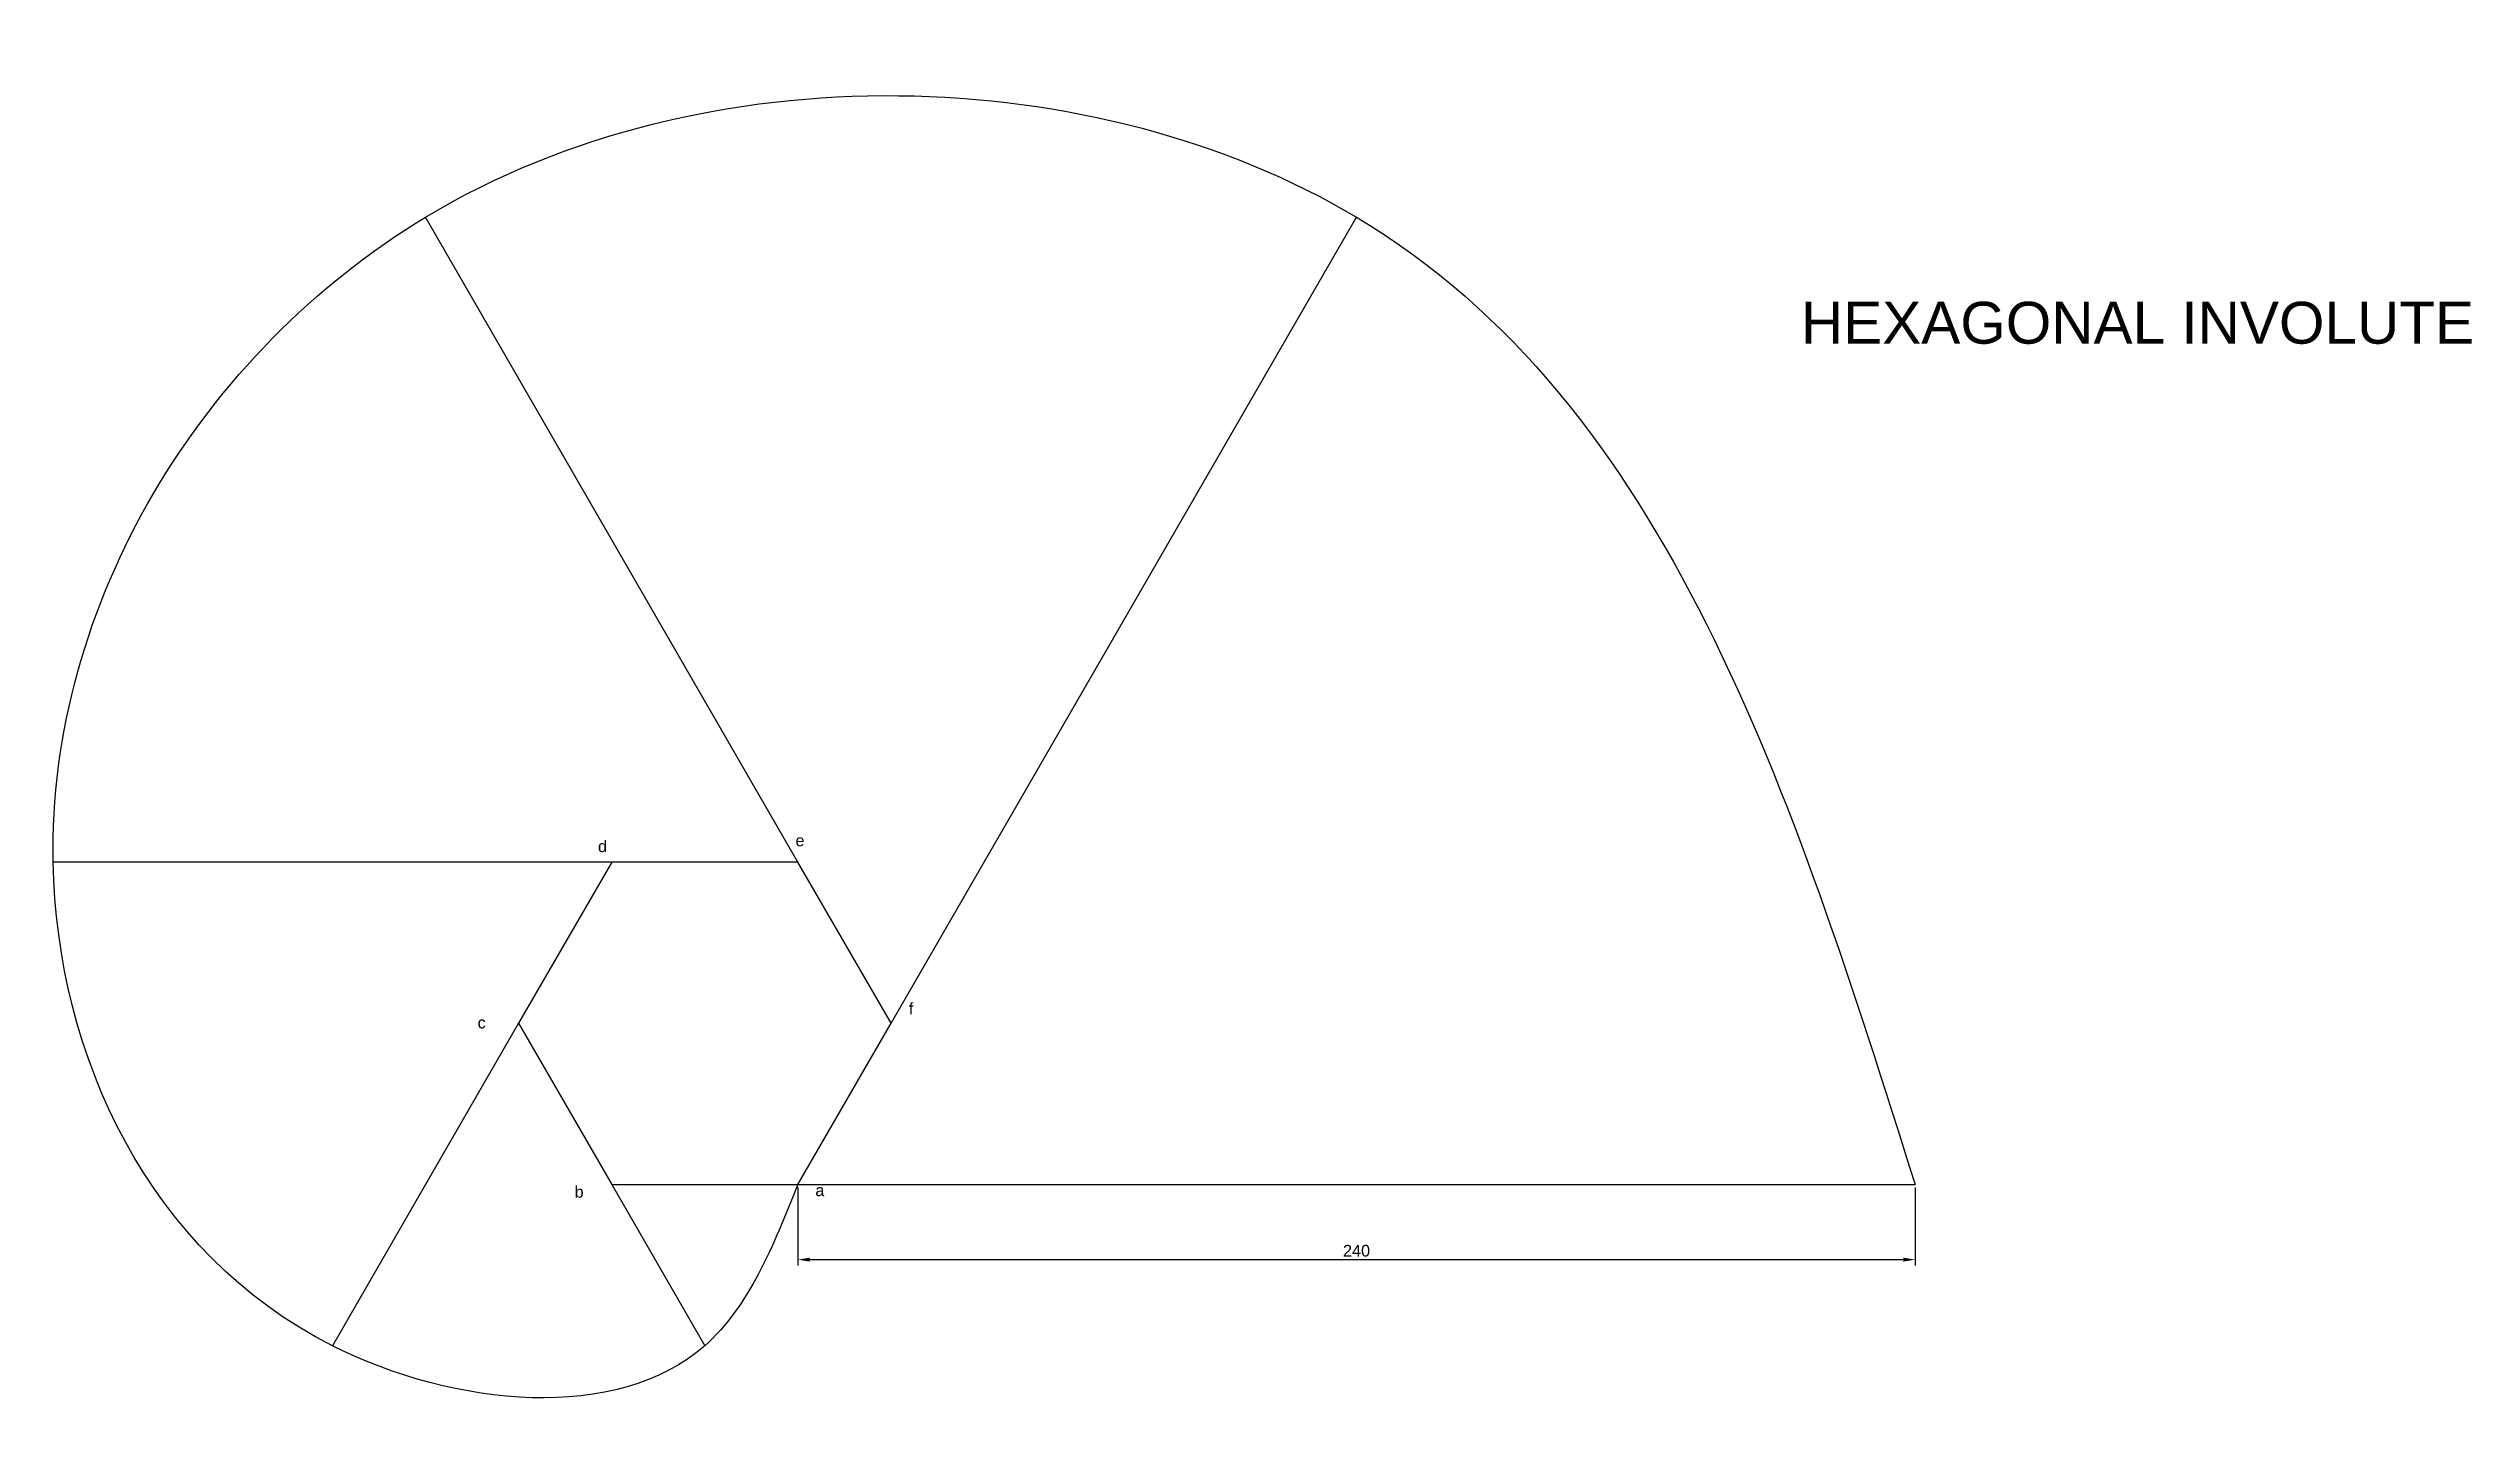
# Model space of a CAD drawing. Header units: millimetres. Extents: x 78 to 599, y 49 to 344.
import ezdxf

# ---------------------------------------------------------------- set-up
doc = ezdxf.new("R2010")
doc.units = ezdxf.units.MM
doc.styles.get("Standard").update_dxf_attribs({"font": 'arial.ttf'})
doc.dimstyles.new('ISO-25', dxfattribs={"dimtxt": 2.5, "dimasz": 2.5, "dimexe": 1.25, "dimexo": 0.625, "dimtad": 1, "dimtxsty": 'Standard', "dimcen": 2.5, "dimadec": 0, "dimazin": 0, "dimtfac": 1, "dimtmove": 0, "dimatfit": 3, "dimfxl": 1, "dimarcsym": 0})

# ---------------------------------------------------------------- blocks, each defined once
blk = doc.blocks.new('*D3')
at = {"color": 0, "lineweight": -2, "transparency": 16777216}
for p, q in [((239.45, 99.43), (239.45, 82.66)), ((479.45, 99.43), (479.45, 82.66)), ((241.95, 83.91), (476.95, 83.91))]:
    blk.add_line(p, q, dxfattribs=at)
at = {"color": 0, "transparency": 16777216}
for points in [[(241.95, 84.33), (241.95, 83.49), (239.45, 83.91)], [(476.95, 84.33), (476.95, 83.49), (479.45, 83.91)]]:
    blk.add_solid(points, dxfattribs=at)
at = {"layer": 'Defpoints', "color": 0, "transparency": 16777216}
for p in [(239.45, 100.05), (479.45, 100.05), (479.45, 83.91)]:
    blk.add_point(p, dxfattribs=at)
at = {"color": 0, "transparency": 16777216, "insert": (359.45, 85.81), "char_height": 2.5, "attachment_point": 5}
blk.add_mtext('240', dxfattribs=at)

msp = doc.modelspace()

# ---------------------------------------------------------------- linework, layer by layer
for p, q in [((239.448, 169.335), (159.448, 307.899)), ((259.448, 134.694), (359.448, 307.899)), ((199.448, 169.335), (79.448, 169.335)), ((179.448, 134.694), (139.448, 65.412)), ((199.448, 100.053), (219.448, 65.412)), ((239.448, 100.053), (479.448, 100.053))]:
    msp.add_line(p, q)
msp.add_lwpolyline([(199.448, 100.053), (239.448, 100.053), (259.448, 134.694), (239.448, 169.335), (199.448, 169.335), (179.448, 134.694)], close=True)
at = {"color": 2}
msp.add_spline([(239.448, 100.053), (219.448, 65.412), (139.448, 65.412), (79.448, 169.335), (159.448, 307.899), (359.448, 307.899), (479.448, 100.053)], degree=3, dxfattribs=at)

# ---------------------------------------------------------------- texts
at = {"attachment_point": 1}
for s, width, insert, char_height in [('HEXAGONAL INVOLUTE', 145.00683, (454.92, 289.72), 9), ('d', 4.22674, (196.49, 173.971), 2.5), ('e', 5.02157, (238.922, 175.226), 2.5), ('c', 8.81966, (170.629, 136.091), 2.5), ('f', 5.52373, (263.277, 139.101), 2.5), ('b', 7.98012, (191.468, 99.716), 2.5), ('a', 8.53668, (243.19, 100.053), 2.5)]:
    msp.add_mtext_dynamic_manual_height_columns(s, width=width, gutter_width=12.5, heights=[0], dxfattribs=dict(at, insert=insert, char_height=char_height))

# ---------------------------------------------------------------- dimensions: what is measured, and where the dimension line sits
dim = msp.add_linear_dim(base=(479.448, 83.912), p1=(239.448, 100.053), p2=(479.448, 100.053), dimstyle='ISO-25')
dim.commit()
dim.dimension.update_dxf_attribs({"geometry": '*D3', "text_midpoint": (359.448, 85.813)})

doc.saveas('drawing.dxf')
